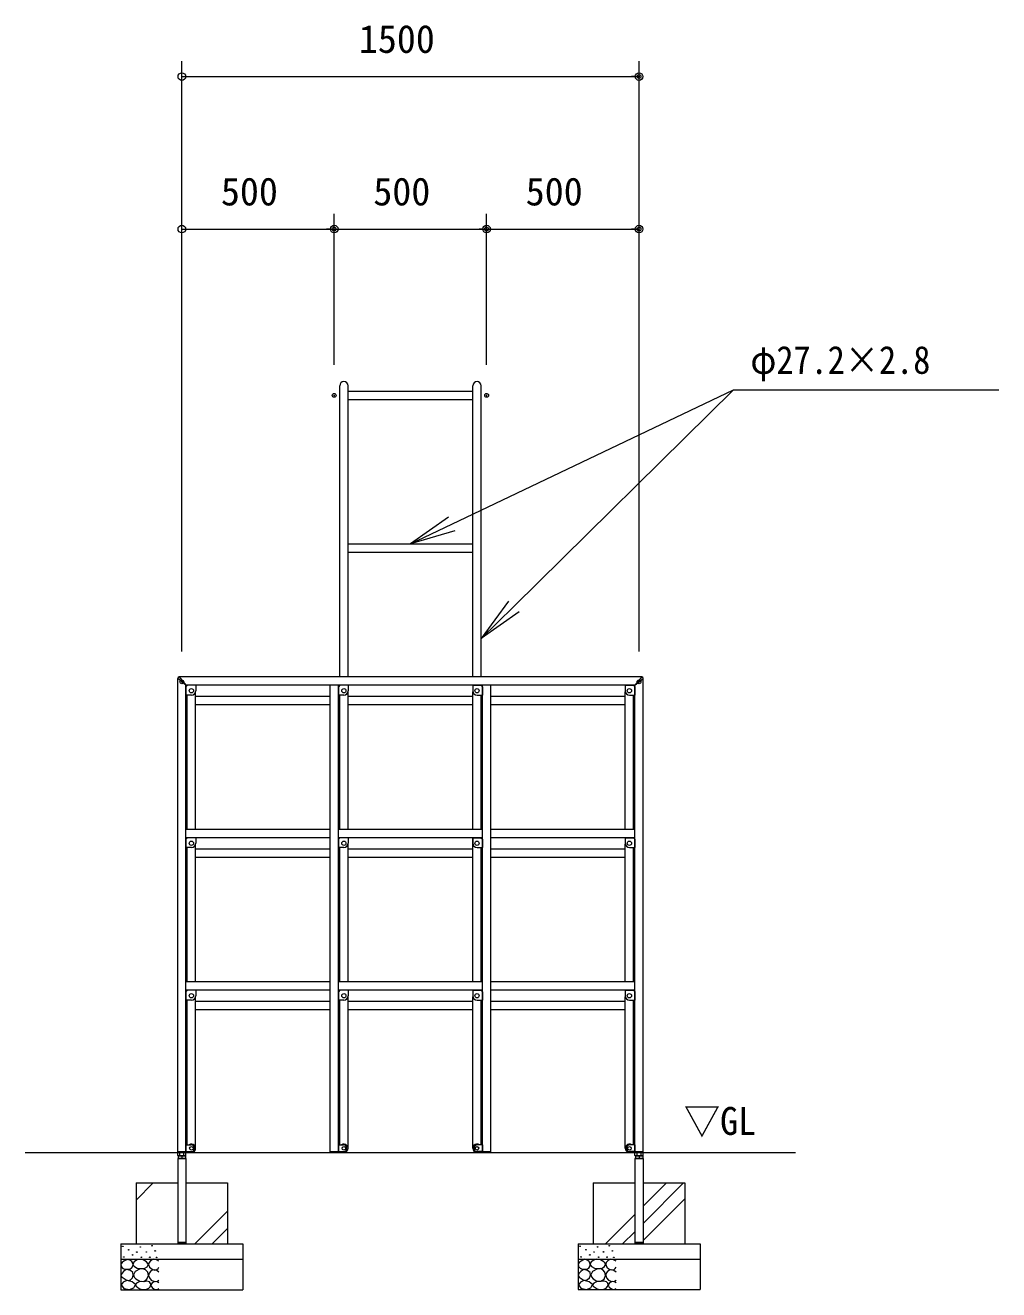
# Model space of a CAD drawing. Units: millimetres, scale not verified. Extents: x 0 to 420, y 0 to 297.
# Drawn here: x 143.2 to 207.1, y 67.4 to 150.3 of the extents above; entities that cross this region are included whole.
import ezdxf
from ezdxf.enums import TextEntityAlignment as Align

# ---------------------------------------------------------------- set-up
doc = ezdxf.new("R2010")
doc.units = ezdxf.units.MM
doc.header["$LTSCALE"] = 0.5
doc.header["$PDMODE"] = 32
doc.header["$PDSIZE"] = 0.25
doc.layers.add('LY_5', color=7, linetype='Continuous', lineweight=0)
doc.layers.add('LY_6', color=7, linetype='Continuous', lineweight=0)
doc.styles.add('ＭＳ ゴシック', font='')
doc.styles.get('ＭＳ ゴシック').set_extended_font_data('MS Gothic')

# ---------------------------------------------------------------- blocks, each defined once
blk = doc.blocks.new('-001-MS_2')
at = {"color": 7, "linetype": 'Continuous', "lineweight": 0}
for p, q in [((3.92, 89.34), (0.27, 83.88)), ((0.27, 83.88), (1.28, 76.29)), ((9.77, 93.38), (3.92, 89.34)), ((15.99, 96.86), (9.77, 93.38)), ((22.45, 99.4), (15.99, 96.86)), ((29.91, 96.94), (22.45, 99.4)), ((36.07, 92.11), (29.91, 96.94)), ((39.03, 87.18), (36.07, 92.11)), ((39.88, 81.98), (39.03, 87.18)), ((43.36, 91), (39.71, 84.09)), ((39.71, 84.09), (40.58, 80.12)), ((51.33, 96.79), (43.36, 91)), ((56.97, 98.88), (51.33, 96.79)), ((61.87, 99.49), (56.97, 98.88)), ((73.64, 97.86), (61.87, 99.49)), ((84.31, 91.65), (73.64, 97.86)), ((89.01, 86.31), (84.31, 91.65)), ((89.98, 81.65), (89.01, 86.31)), ((92.65, 88.94), (90.78, 82.21)), ((97.12, 94.25), (92.65, 88.94)), ((102.27, 97.95), (97.12, 94.25)), ((107.89, 99.64), (102.27, 97.95)), ((116.57, 98.15), (107.89, 99.64)), ((125, 93.3), (116.57, 98.15)), ((2.69, 52.66), (0.27, 45.85)), ((0.27, 45.85), (3.9, 41.03)), ((1.28, 76.29), (6.29, 69.94)), ((9.14, 59.48), (2.69, 52.66)), ((6.29, 69.94), (13.15, 67.35)), ((14.58, 63.66), (9.14, 59.48)), ((13.15, 67.35), (20.86, 67.08)), ((19.91, 66.45), (14.58, 63.66)), ((31.08, 63.24), (19.91, 66.45)), ((20.86, 67.08), (28.48, 67.69)), ((28.48, 67.69), (34.81, 70.25)), ((39.24, 55.99), (31.08, 63.24)), ((34.81, 70.25), (38.56, 75.54)), ((37.66, 39.2), (40.76, 47.48)), ((38.56, 75.54), (39.88, 81.98)), ((40.76, 47.48), (39.24, 55.99)), ((40.58, 80.12), (44.3, 75.71)), ((47.31, 59.54), (41.33, 48.68)), ((41.33, 48.68), (43.97, 41.48)), ((43.97, 41.48), (49.17, 35.16)), ((44.3, 75.71), (53.79, 70.93)), ((61.06, 67.6), (47.31, 59.54)), ((53.79, 70.93), (63.76, 69.49)), ((72.24, 68.87), (61.06, 67.6)), ((63.76, 69.49), (71.12, 69.32)), ((71.12, 69.32), (78.63, 70.84)), ((81.06, 65.44), (72.24, 68.87)), ((78.63, 70.84), (86.23, 75.46)), ((87.97, 57.29), (81.06, 65.44)), ((85.4, 34.78), (90.25, 46.52)), ((86.23, 75.46), (89.98, 81.65)), ((90.25, 46.52), (87.97, 57.29)), ((90.78, 82.21), (94.45, 73.44)), ((92.41, 54.25), (90.78, 47.04)), ((90.78, 47.04), (93.44, 38.43)), ((96.8, 60.03), (92.41, 54.25)), ((94.45, 73.44), (102.5, 67)), ((102.77, 63.87), (96.8, 60.03)), ((102.5, 67), (110.8, 64.62)), ((109.47, 65.1), (102.77, 63.87)), ((117.54, 62.64), (109.47, 65.1)), ((110.8, 64.62), (118.03, 65.73)), ((124.68, 57.18), (117.54, 62.64)), ((118.03, 65.73), (122.08, 69.11)), ((122.08, 69.11), (125, 73.65)), ((7.78, 24.5), (0.96, 15.68)), ((0.96, 15.68), (9.45, 4.41)), ((3.9, 41.03), (10.41, 36.67)), ((19.09, 30.52), (7.78, 24.5)), ((9.45, 4.41), (27.89, 0.3)), ((10.41, 36.67), (17.05, 32.38)), ((17.05, 32.38), (23.72, 30.33)), ((36.88, 25.89), (19.09, 30.52)), ((23.72, 30.33), (31.36, 32.78)), ((27.89, 0.3), (42.24, 6.41)), ((31.36, 32.78), (37.66, 39.2)), ((47.66, 16.78), (36.88, 25.89)), ((42.24, 6.41), (47.66, 16.78)), ((51.59, 21.5), (47.28, 16.1)), ((47.28, 16.1), (49.96, 11.42)), ((49.17, 35.16), (61.76, 28.31)), ((49.96, 11.42), (55.93, 6.91)), ((60.52, 25.56), (51.59, 21.5)), ((55.93, 6.91), (62.4, 3.07)), ((68.66, 27), (60.52, 25.56)), ((61.76, 28.31), (75.12, 27.32)), ((62.4, 3.07), (69.71, 0.69)), ((76.2, 26.37), (68.66, 27)), ((69.71, 0.69), (81.56, 0.93)), ((75.12, 27.32), (85.4, 34.78)), ((85.1, 27.83), (76.2, 26.37)), ((81.56, 0.93), (91.88, 5.02)), ((93.5, 25.29), (85.1, 27.83)), ((91.88, 5.02), (96.58, 9.83)), ((93.44, 38.43), (99.65, 31.51)), ((97.57, 20.71), (93.5, 25.29)), ((96.58, 9.83), (98.63, 15.56)), ((98.63, 15.56), (97.57, 20.71)), ((102.98, 22.43), (98.7, 15.67)), ((98.7, 15.67), (99.31, 12)), ((99.31, 12), (102.19, 7.75)), ((99.65, 31.51), (107.29, 27.64)), ((102.19, 7.75), (109.35, 2.28)), ((111.69, 26.76), (102.98, 22.43)), ((107.29, 27.64), (114.86, 26.76)), ((109.35, 2.28), (116.76, 0.46)), ((118.98, 25.96), (111.69, 26.76)), ((114.86, 26.76), (120.01, 28.2)), ((116.76, 0.46), (121.06, 1.51)), ((125, 22.64), (118.98, 25.96)), ((120.01, 28.2), (124.68, 30.88)), ((121.06, 1.51), (125, 3.63))]:
    blk.add_line(p, q, dxfattribs=at)
for centre in [(6.61, 142.18), (25.62, 130.77), (52.55, 123.48), (63.96, 139.96), (83.5, 123.55), (102.42, 144.09), (112.42, 127.06), (9.77, 107.32), (38.61, 113.98), (67.44, 106.37), (95.12, 106.52), (117.28, 105.98)]:
    blk.add_circle(centre, 1, dxfattribs=at)
blk = doc.blocks.new('-012-_DOTBLANK')
at = {"color": 7, "linetype": 'Continuous', "lineweight": 0}
blk.add_line((-0.5, 0), (-1, 0), dxfattribs=at)
blk.add_circle((0, 0), 0.5, dxfattribs=at)
blk = doc.blocks.new('-002-_U2')
at = {"color": 7, "linetype": 'Continuous', "lineweight": 0}
for p, q in [((-1, 0.1667), (0, 0)), ((0, 0), (-1, 0)), ((-1, -0.1667), (0, 0))]:
    blk.add_line(p, q, dxfattribs=at)

msp = doc.modelspace()

# ---------------------------------------------------------------- linework, layer by layer
at = {"layer": 'LY_5'}
for p, q in [((163.8273, 107.5999), (163.8273, 126.6959)), ((164.3713, 107.5999), (164.3713, 126.6959)), ((172.5633, 107.5999), (172.5633, 126.6959)), ((173.1073, 107.5999), (173.1073, 126.6959)), ((153.1953, 76.4619), (153.1953, 107.4999)), ((153.7393, 107.0559), (153.1953, 107.4999)), ((183.6393, 107.5999), (153.2953, 107.5999)), ((153.2953, 107.5999), (153.7393, 107.0559)), ((153.7393, 76.4619), (153.7393, 107.0559)), ((183.1953, 107.0559), (153.7393, 107.0559)), ((153.8393, 107.0559), (153.7393, 106.9559)), ((153.7393, 106.9559), (153.7393, 106.4159)), ((154.3793, 107.0559), (153.8393, 107.0559)), ((154.3793, 107.0559), (154.3793, 106.6959)), ((163.1953, 76.4159), (163.1953, 107.0559)), ((163.7393, 76.4159), (163.7393, 107.0559)), ((163.8393, 107.0559), (163.7393, 106.9559)), ((163.7393, 106.9559), (163.7393, 106.4159)), ((164.3793, 107.0559), (163.8393, 107.0559)), ((164.3793, 107.0559), (164.3793, 106.6959)), ((172.5553, 107.0559), (173.0953, 107.0559)), ((172.5553, 107.0559), (172.5553, 106.6959)), ((173.0953, 107.0559), (173.1953, 106.9559)), ((173.1953, 76.4159), (173.1953, 107.0559)), ((173.1953, 106.9559), (173.1953, 106.4159)), ((173.7393, 76.4159), (173.7393, 107.0559)), ((182.5553, 107.0559), (183.0953, 107.0559)), ((182.5553, 107.0559), (182.5553, 106.6959)), ((183.0953, 107.0559), (183.1953, 106.9559)), ((183.6393, 107.5999), (183.1953, 107.0559)), ((183.1953, 107.0559), (183.7393, 107.4999)), ((183.1953, 76.4619), (183.1953, 107.0559)), ((183.1953, 106.9559), (183.1953, 106.4159)), ((183.7393, 76.4619), (183.7393, 107.4999)), ((154.0993, 106.4159), (153.7393, 106.4159)), ((164.0993, 106.4159), (163.7393, 106.4159)), ((172.8353, 106.4159), (173.1953, 106.4159)), ((182.8353, 106.4159), (183.1953, 106.4159)), ((163.1953, 97.5999), (153.7393, 97.5999)), ((163.1953, 97.0559), (153.7393, 97.0559)), ((153.8393, 97.0559), (153.7393, 96.9559)), ((154.3793, 97.0559), (153.8393, 97.0559)), ((154.3793, 97.0559), (154.3793, 96.6959)), ((173.1953, 97.5999), (163.7393, 97.5999)), ((173.1953, 97.0559), (163.7393, 97.0559)), ((163.8393, 97.0559), (163.7393, 96.9559)), ((164.3793, 97.0559), (163.8393, 97.0559)), ((164.3793, 97.0559), (164.3793, 96.6959)), ((172.5553, 97.0559), (173.0953, 97.0559)), ((172.5553, 97.0559), (172.5553, 96.6959)), ((173.0953, 97.0559), (173.1953, 96.9559)), ((183.1953, 97.5999), (173.7393, 97.5999)), ((183.1953, 97.0559), (173.7393, 97.0559)), ((182.5553, 97.0559), (183.0953, 97.0559)), ((182.5553, 97.0559), (182.5553, 96.6959)), ((183.0953, 97.0559), (183.1953, 96.9559)), ((153.7393, 96.9559), (153.7393, 96.4159)), ((154.0993, 96.4159), (153.7393, 96.4159)), ((163.7393, 96.9559), (163.7393, 96.4159)), ((164.0993, 96.4159), (163.7393, 96.4159)), ((172.8353, 96.4159), (173.1953, 96.4159)), ((173.1953, 96.9559), (173.1953, 96.4159)), ((182.8353, 96.4159), (183.1953, 96.4159)), ((183.1953, 96.9559), (183.1953, 96.4159)), ((163.1953, 87.5999), (153.7393, 87.5999)), ((163.1953, 87.0559), (153.7393, 87.0559)), ((153.8393, 87.0559), (153.7393, 86.9559)), ((154.3793, 87.0559), (153.8393, 87.0559)), ((154.3793, 87.0559), (154.3793, 86.6959)), ((173.1953, 87.5999), (163.7393, 87.5999)), ((173.1953, 87.0559), (163.7393, 87.0559)), ((163.8393, 87.0559), (163.7393, 86.9559)), ((163.8273, 87.0439), (163.8273, 87.0559)), ((164.3793, 87.0559), (163.8393, 87.0559)), ((164.3793, 87.0559), (164.3793, 86.6959)), ((172.5553, 87.0559), (173.0953, 87.0559)), ((172.5553, 87.0559), (172.5553, 86.6959)), ((173.0953, 87.0559), (173.1953, 86.9559)), ((183.1953, 87.5999), (173.7393, 87.5999)), ((183.1953, 87.0559), (173.7393, 87.0559)), ((182.5553, 87.0559), (183.0953, 87.0559)), ((182.5553, 87.0559), (182.5553, 86.6959)), ((183.0953, 87.0559), (183.1953, 86.9559)), ((153.7393, 86.9559), (153.7393, 86.4159)), ((154.0993, 86.4159), (153.7393, 86.4159)), ((163.7393, 86.9559), (163.7393, 86.4159)), ((164.0993, 86.4159), (163.7393, 86.4159)), ((172.8353, 86.4159), (173.1953, 86.4159)), ((173.1953, 86.9559), (173.1953, 86.4159)), ((182.8353, 86.4159), (183.1953, 86.4159)), ((183.1953, 86.9559), (183.1953, 86.4159)), ((143.1953, 76.4239), (193.7393, 76.4239)), ((153.7393, 76.4619), (153.1953, 76.4619)), ((153.1998, 76.2215), (153.1998, 76.4619)), ((153.3335, 76.2215), (153.3335, 76.4619)), ((153.601, 76.2215), (153.601, 76.4619)), ((153.7348, 76.2215), (153.7348, 76.4619)), ((153.7393, 76.9159), (154.0793, 76.9159)), ((153.7393, 76.9159), (153.7393, 76.4759)), ((153.7393, 76.4759), (154.0793, 76.4759)), ((163.7393, 76.4619), (163.1953, 76.4619)), ((163.7393, 76.4159), (163.1953, 76.4159)), ((163.7393, 76.9159), (164.0793, 76.9159)), ((163.7393, 76.9159), (163.7393, 76.4759)), ((163.7393, 76.4759), (164.0793, 76.4759)), ((173.1953, 76.9159), (172.8553, 76.9159)), ((173.1953, 76.4759), (172.8553, 76.4759)), ((173.1953, 76.9159), (173.1953, 76.4759)), ((173.7393, 76.4619), (173.1953, 76.4619)), ((173.7393, 76.4159), (173.1953, 76.4159)), ((183.1953, 76.9159), (182.8553, 76.9159)), ((183.1953, 76.4759), (182.8553, 76.4759)), ((183.1953, 76.9159), (183.1953, 76.4759)), ((183.7393, 76.4619), (183.1953, 76.4619)), ((183.1998, 76.2215), (183.1998, 76.4619)), ((183.3335, 76.2215), (183.3335, 76.4619)), ((183.601, 76.2215), (183.601, 76.4619)), ((183.7348, 76.2215), (183.7348, 76.4619)), ((153.7393, 76.0199), (153.1953, 76.0199)), ((153.1953, 76.0199), (153.1953, 70.5239)), ((153.2356, 76.2119), (153.1998, 76.2215)), ((153.2273, 76.2199), (153.7073, 76.2199)), ((153.2273, 76.2199), (153.2273, 76.0299)), ((153.2273, 76.0299), (153.2373, 76.0199)), ((153.2356, 76.2119), (153.699, 76.2119)), ((153.2373, 76.0199), (153.6973, 76.0199)), ((153.2977, 76.2119), (153.3335, 76.2215)), ((153.3694, 76.2119), (153.3335, 76.2215)), ((153.4673, 76.2199), (153.4673, 76.0471)), ((153.5652, 76.2119), (153.601, 76.2215)), ((153.6369, 76.2119), (153.601, 76.2215)), ((153.7073, 76.0299), (153.6973, 76.0199)), ((153.699, 76.2119), (153.7348, 76.2215)), ((153.7073, 76.2199), (153.7073, 76.0299)), ((153.7393, 76.0199), (153.7393, 70.5239)), ((183.7393, 76.0199), (183.1953, 76.0199)), ((183.1953, 76.0199), (183.1953, 70.5239)), ((183.2356, 76.2119), (183.1998, 76.2215)), ((183.1998, 76.2215), (183.7348, 76.2215)), ((183.2273, 76.2199), (183.7073, 76.2199)), ((183.2273, 76.2199), (183.2273, 76.0299)), ((183.2273, 76.0299), (183.2373, 76.0199)), ((183.2356, 76.2119), (183.699, 76.2119)), ((183.2373, 76.0199), (183.6973, 76.0199)), ((183.2977, 76.2119), (183.3335, 76.2215)), ((183.3694, 76.2119), (183.3335, 76.2215)), ((183.4673, 76.2199), (183.4673, 76.0471)), ((183.5652, 76.2119), (183.601, 76.2215)), ((183.6369, 76.2119), (183.601, 76.2215)), ((183.7073, 76.0299), (183.6973, 76.0199)), ((183.699, 76.2119), (183.7348, 76.2215)), ((183.7073, 76.2199), (183.7073, 76.0299)), ((183.7393, 76.0199), (183.7393, 70.5239)), ((150.4673, 74.4239), (153.1953, 74.4239)), ((150.4673, 74.4239), (150.4673, 70.4239)), ((150.4673, 73.2991), (151.5921, 74.4239)), ((150.4673, 74.4216), (150.4695, 74.4239)), ((153.7393, 74.4239), (156.4673, 74.4239)), ((156.4673, 74.4239), (156.4673, 70.4239)), ((180.4673, 74.4239), (183.1953, 74.4239)), ((180.4673, 74.4239), (180.4673, 70.4239)), ((183.7393, 74.4239), (186.4673, 74.4239)), ((183.7393, 71.7726), (186.3906, 74.4239)), ((183.7393, 72.8951), (185.268, 74.4239)), ((186.4673, 74.4239), (186.4673, 70.4239)), ((183.7393, 70.6501), (186.4673, 73.3781)), ((154.3273, 70.4239), (156.4673, 72.5639)), ((181.268, 70.4239), (183.1953, 72.3511)), ((155.4498, 70.4239), (156.4673, 71.4414)), ((153.1953, 70.5239), (153.7393, 70.5239)), ((182.3906, 70.4239), (183.1953, 71.2286)), ((183.1953, 70.5239), (183.7393, 70.5239)), ((149.4673, 70.4239), (157.4673, 70.4239)), ((149.4673, 70.4239), (149.4673, 67.4239)), ((157.4673, 70.4239), (157.4673, 67.4239)), ((179.4673, 70.4239), (187.4673, 70.4239)), ((179.4673, 70.4239), (179.4673, 67.4279)), ((187.4673, 70.4239), (187.4673, 67.4279)), ((149.4673, 69.4239), (157.4673, 69.4239)), ((179.4673, 69.4239), (187.4673, 69.4239)), ((149.4673, 67.4239), (157.4673, 67.4239)), ((179.4673, 67.4279), (187.4673, 67.4279))]:
    msp.add_line(p, q, dxfattribs=at)
at = {"layer": 'LY_5', "color": 2, "lineweight": 18}
for p, q in [((164.3713, 126.3359), (172.5633, 126.3359)), ((164.3713, 125.7919), (172.5633, 125.7919)), ((164.3713, 116.3359), (172.5633, 116.3359)), ((164.3713, 115.7919), (172.5633, 115.7919)), ((153.8273, 97.5999), (153.8273, 106.4159)), ((154.3713, 97.5999), (154.3713, 106.6294)), ((154.3713, 106.3359), (163.1953, 106.3359)), ((163.7393, 106.3359), (163.8273, 106.3359)), ((163.8273, 97.5999), (163.8273, 106.4159)), ((164.3713, 97.5999), (164.3713, 106.6294)), ((164.3713, 106.3359), (172.5633, 106.3359)), ((172.5633, 97.5999), (172.5633, 106.6294)), ((173.1073, 97.5999), (173.1073, 106.4159)), ((173.1073, 106.3359), (173.1953, 106.3359)), ((173.7393, 106.3359), (182.5633, 106.3359)), ((182.5633, 97.5999), (182.5633, 106.6294)), ((183.1073, 97.5999), (183.1073, 106.4159)), ((154.3713, 105.7919), (163.1953, 105.7919)), ((163.7393, 105.7919), (163.8273, 105.7919)), ((164.3713, 105.7919), (172.5633, 105.7919)), ((173.1073, 105.7919), (173.1953, 105.7919)), ((173.7393, 105.7919), (182.5633, 105.7919)), ((172.5633, 87.5999), (172.5633, 97.0559)), ((153.8273, 87.5999), (153.8273, 96.4159)), ((154.3713, 87.5999), (154.3713, 96.6294)), ((154.3713, 96.3359), (163.1953, 96.3359)), ((163.7393, 96.3359), (163.8273, 96.3359)), ((163.8273, 87.5999), (163.8273, 96.4159)), ((164.3713, 87.5999), (164.3713, 96.6294)), ((164.3713, 96.3359), (172.5633, 96.3359)), ((173.1073, 87.5999), (173.1073, 96.4159)), ((173.1073, 96.3359), (173.1953, 96.3359)), ((173.7393, 96.3359), (182.5633, 96.3359)), ((182.5633, 87.5999), (182.5633, 96.6294)), ((183.1073, 87.5999), (183.1073, 96.4159)), ((154.3713, 95.7919), (163.1953, 95.7919)), ((163.7393, 95.7919), (163.8273, 95.7919)), ((164.3713, 95.7919), (172.5633, 95.7919)), ((173.1073, 95.7919), (173.1953, 95.7919)), ((173.7393, 95.7919), (182.5633, 95.7919)), ((153.8273, 76.9159), (153.8273, 86.4159)), ((154.3713, 76.6959), (154.3713, 86.6294)), ((154.3713, 86.3359), (163.1953, 86.3359)), ((163.7393, 86.3359), (163.8273, 86.3359)), ((163.8273, 76.9159), (163.8273, 86.4159)), ((164.3713, 76.6959), (164.3713, 86.6294)), ((164.3713, 86.3359), (172.5633, 86.3359)), ((172.5633, 76.6959), (172.5633, 86.6294)), ((173.1073, 76.9159), (173.1073, 86.4159)), ((173.1073, 86.3359), (173.1953, 86.3359)), ((173.7393, 86.3359), (182.5633, 86.3359)), ((182.5633, 76.6959), (182.5633, 86.6294)), ((183.1073, 76.9159), (183.1073, 86.4159)), ((154.3713, 85.7919), (163.1953, 85.7919)), ((163.7393, 85.7919), (163.8273, 85.7919)), ((164.3713, 85.7919), (172.5633, 85.7919)), ((173.1073, 85.7919), (173.1953, 85.7919)), ((173.7393, 85.7919), (182.5633, 85.7919)), ((153.7393, 70.5239), (153.1953, 70.5239)), ((153.1953, 70.5239), (153.1953, 70.4839)), ((153.7393, 70.5239), (153.7393, 70.4839)), ((183.7393, 70.5239), (183.1953, 70.5239)), ((183.1953, 70.5239), (183.1953, 70.4839)), ((183.7393, 70.5239), (183.7393, 70.4839)), ((153.6793, 70.4239), (153.2553, 70.4239)), ((183.6793, 70.4239), (183.2553, 70.4239))]:
    msp.add_line(p, q, dxfattribs=at)
at = {"layer": 'LY_5'}
for centre, radius in [((154.0993, 106.6959), 0.14), ((164.0993, 106.6959), 0.14), ((172.8353, 106.6959), 0.14), ((182.8353, 106.6959), 0.14), ((154.0993, 96.6959), 0.14), ((164.0993, 96.6959), 0.14), ((172.8353, 96.6959), 0.14), ((182.8353, 96.6959), 0.14), ((154.0993, 86.6959), 0.14), ((164.0993, 86.6959), 0.14), ((172.8353, 86.6959), 0.14), ((182.8353, 86.6959), 0.14), ((154.0993, 76.6959), 0.12), ((164.0993, 76.6959), 0.12), ((172.8353, 76.6959), 0.12), ((182.8353, 76.6959), 0.12)]:
    msp.add_circle(centre, radius, dxfattribs=at)
for centre, radius, start, end in [((164.0993, 126.6959), 0.272, 0, 180), ((172.8353, 126.6959), 0.272, 0, 180), ((153.2953, 107.4999), 0.1, 90, 180), ((183.6393, 107.4999), 0.1, 0, 90), ((154.0993, 106.6959), 0.28, 270, 0), ((164.0993, 106.6959), 0.28, 270, 0), ((172.8353, 106.6959), 0.28, 180, 270), ((182.8353, 106.6959), 0.28, 180, 270), ((154.0993, 96.6959), 0.28, 270, 0), ((164.0993, 96.6959), 0.28, 270, 0), ((172.8353, 96.6959), 0.28, 180, 270), ((182.8353, 96.6959), 0.28, 180, 270), ((154.0993, 86.6959), 0.28, 270, 0), ((164.0993, 86.6959), 0.28, 270, 0), ((172.8353, 86.6959), 0.28, 180, 270), ((182.8353, 86.6959), 0.28, 180, 270), ((154.0793, 76.6959), 0.22, 270, 90), ((164.0793, 76.6959), 0.22, 270, 90), ((172.8553, 76.6959), 0.22, 90, 270), ((182.8553, 76.6959), 0.22, 90, 270), ((153.3473, 76.3722), 0.3466, 249.74443, 290.25541), ((153.5873, 76.3722), 0.3466, 249.74443, 290.25541), ((183.3473, 76.3722), 0.3466, 249.74443, 290.25541), ((183.5873, 76.3722), 0.3466, 249.74443, 290.25541)]:
    msp.add_arc(centre, radius, start, end, dxfattribs=at)
at = {"layer": 'LY_5', "color": 2, "lineweight": 18}
for centre, radius, start, end in [((154.0993, 76.6959), 0.272, 233.98172, 126.01943), ((164.0993, 76.6959), 0.272, 233.98187, 126.01958), ((172.8353, 76.6959), 0.272, 53.98042, 306.01813), ((182.8353, 76.6959), 0.272, 53.98057, 306.01828), ((153.2553, 70.4839), 0.06, 180, 270), ((153.6793, 70.4839), 0.06, 270, 0), ((183.2553, 70.4839), 0.06, 180, 270), ((183.6793, 70.4839), 0.06, 270, 0)]:
    msp.add_arc(centre, radius, start, end, dxfattribs=at)
at = {"layer": 'LY_6'}
for p, q in [((153.4673, 109.2779), (153.4673, 147.9679)), ((183.4673, 109.2779), (183.4673, 147.9679)), ((153.4673, 146.9679), (183.4673, 146.9679)), ((153.4673, 109.2779), (153.4673, 137.9679)), ((163.4673, 128.0639), (163.4673, 137.9679)), ((163.4673, 128.0639), (163.4673, 137.9679)), ((173.4673, 128.0639), (173.4673, 137.9679)), ((173.4673, 128.0639), (173.4673, 137.9679)), ((183.4673, 109.2779), (183.4673, 137.9679)), ((153.4673, 136.9679), (163.4673, 136.9679)), ((163.4673, 136.9679), (173.4673, 136.9679)), ((173.4673, 136.9679), (183.4673, 136.9679)), ((171.1763, 117.6247), (189.6719, 126.4239)), ((175.2451, 112.221), (189.6719, 126.4239)), ((189.6719, 126.4239), (190.6719, 126.4239)), ((190.6719, 126.4239), (207.0674, 126.4239))]:
    msp.add_line(p, q, dxfattribs=at)
for p in [(183.4673, 146.9679), (163.4673, 136.9679), (173.4673, 136.9679), (183.4673, 136.9679), (163.4673, 126.0639), (163.4673, 126.0639), (173.4673, 126.0639), (173.4673, 126.0639), (153.4673, 107.2779), (153.4673, 107.2779), (183.4673, 107.2779), (183.4673, 107.2779)]:
    msp.add_point(p, dxfattribs=at)

# ---------------------------------------------------------------- block references
at = {"layer": 'LY_5', "xscale": 0.02, "yscale": 0.02}
for p in [(149.4673, 67.4239), (179.4673, 67.4279)]:
    msp.add_blockref('-001-MS_2', p, dxfattribs=at)
at = {"layer": 'LY_6'}
for name, p, xscale, yscale, rotation in [('-012-_DOTBLANK', (153.4673, 146.9679), 0.5, 0.5, 180), ('-012-_DOTBLANK', (153.4673, 136.9679), 0.5, 0.5, 180), ('-012-_DOTBLANK', (163.4673, 136.9679), 0.5, 0.5, 180), ('-012-_DOTBLANK', (173.4673, 136.9679), 0.5, 0.5, 180), ('-002-_U2', (168.4673, 116.3359), 3, 3, 205.44254), ('-002-_U2', (173.1073, 110.1164), 3, 3, 224.55179)]:
    msp.add_blockref(name, p, dxfattribs=dict(at, xscale=xscale, yscale=yscale, rotation=rotation))
at = {"layer": 'LY_6', "xscale": 0.5, "yscale": 0.5}
for p in [(183.4673, 146.9679), (163.4673, 136.9679), (173.4673, 136.9679), (183.4673, 136.9679)]:
    msp.add_blockref('-012-_DOTBLANK', p, dxfattribs=at)

# ---------------------------------------------------------------- texts
at = {"layer": 'LY_6', "style": 'ＭＳ ゴシック'}
for s, p in [('1500', (165.081, 147.9679)), ('500', (156.0303, 137.9679)), ('500', (166.0303, 137.9679)), ('500', (176.0303, 137.9679))]:
    msp.add_text(s, height=1.833, dxfattribs=at).set_placement(p, align=Align.BOTTOM_LEFT)
for s, width, p in [('φ27.2×2.8', 0.9, (190.7742, 126.9239)), ('▽GL', 0.95, (186.4076, 77.0239))]:
    msp.add_text(s, height=1.833, dxfattribs=dict(at, width=width)).set_placement(p, align=Align.BOTTOM_LEFT)

doc.saveas('drawing.dxf')
